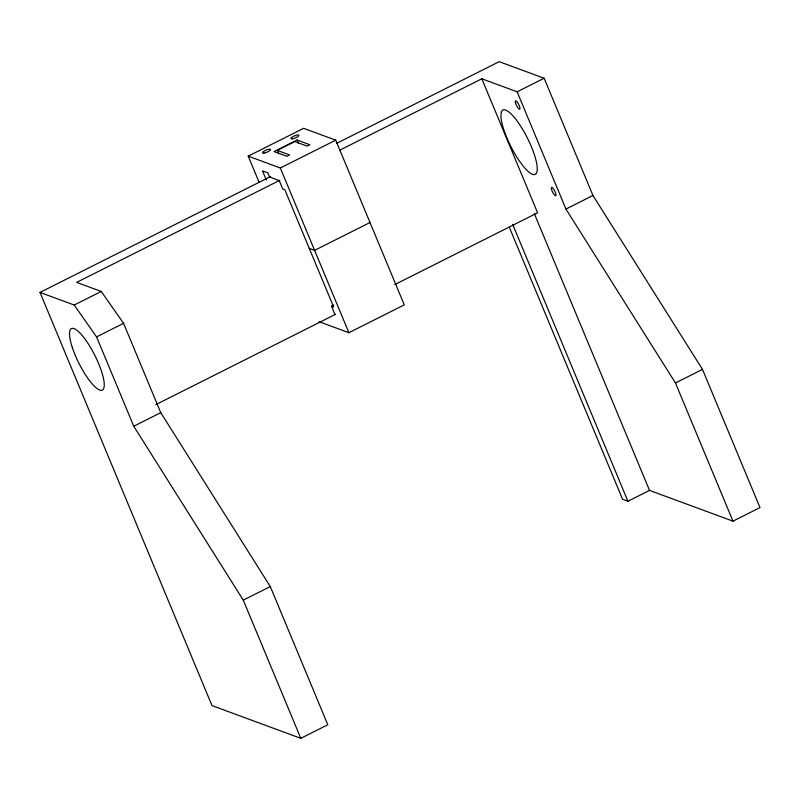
<?xml version="1.0" encoding="UTF-8"?>
<svg xmlns="http://www.w3.org/2000/svg" width="800" height="800" viewBox="0 0 800 800"><rect width="100%" height="100%" fill="white"/><g stroke="black" fill="none" stroke-linecap="round" stroke-linejoin="round"><path stroke-width="1.2" d="M259.16 182.43L248.23 156.16L303.62 128.33L335.72 140.16L404.28 304.88L348.89 332.71L319.09 321.72M277.3 150.41L294.88 141.58L307.18 146.11L309.88 144.76L297.04 140.02L274.07 151.57L286.91 156.3L289.61 154.95L277.3 150.41L278.7 153.76M248.23 156.16L280.33 168L335.72 140.16M279.79 180.31L76.64 282.39L101.25 291.46L123.57 323.32L160.76 412.66L270.29 586.57L327.81 724.76L300.8 738.33L211.99 705.59L40 292.41L270.72 176.48M336.47 143.44L499.2 61.67L544.14 78.24L592.95 195.49L702.48 369.4L760 507.59L732.99 521.16L649.53 490.39L627.92 501.25L622.57 499.28L509.24 227.03M340.06 150.02L481.82 78.79L517.13 91.81L544.14 78.24M40 292.41L74.24 305.03L101.25 291.46M74.24 305.03L96.56 336.9L123.57 323.32M370 222.52L314.61 250.35L309.26 248.38M335.01 314.59L331.52 306.22L333.74 305.11M155.86 404.61L335.57 314.31M394.73 284.59L537.6 212.8L481.82 78.79M96.56 336.9L133.75 426.23L160.76 412.66M517.13 91.81L565.94 209.06L592.95 195.49M133.75 426.23L243.27 600.14L270.29 586.57M565.94 209.06L675.46 382.97L702.48 369.4M331.52 306.22L333.66 307.01L284.86 189.75L282.72 188.97L279.23 180.59L269.6 177.04L267.86 172.85L262.51 170.88L266.33 180.05M675.46 382.97L732.99 521.16M534.28 213.53L649.53 490.39M512.67 224.38L627.92 501.25M297.04 140.02L298.44 143.37M280.33 168L348.89 332.71M243.27 600.14L300.8 738.33M501.34 112.08L500.91 116.24A35.99 9.29 63.3 0 0 519.81 161.65L524.48 167.69A35.99 9.29 63.3 0 0 531.37 146.69A35.99 9.29 63.3 0 0 501.34 112.08M264.02 153.07A4.38 1.13 -22.6 0 0 270.57 149.78A4.38 1.13 -22.6 0 0 265.05 150.6A4.38 1.13 -22.6 0 0 264.02 153.07M292.4 138.81A4.38 1.13 -22.6 0 0 298.95 135.52A4.38 1.13 -22.6 0 0 293.43 136.34A4.38 1.13 -22.6 0 0 292.4 138.81M551.51 189.38A4.69 1.21 63.3 0 0 555.59 195.77A4.69 1.21 63.3 0 0 553.88 189.47A4.69 1.21 63.3 0 0 551.51 189.38M515.63 103.34A4.69 1.21 63.3 0 0 519.73 109.19A4.69 1.21 63.3 0 0 517.54 102.45A4.69 1.21 63.3 0 0 515.63 103.34M72.2 347.18A34.42 8.89 63.3 0 0 102.27 390.11A34.42 8.89 63.3 0 0 86.16 340.68A34.42 8.89 63.3 0 0 72.2 347.18"/></g></svg>
